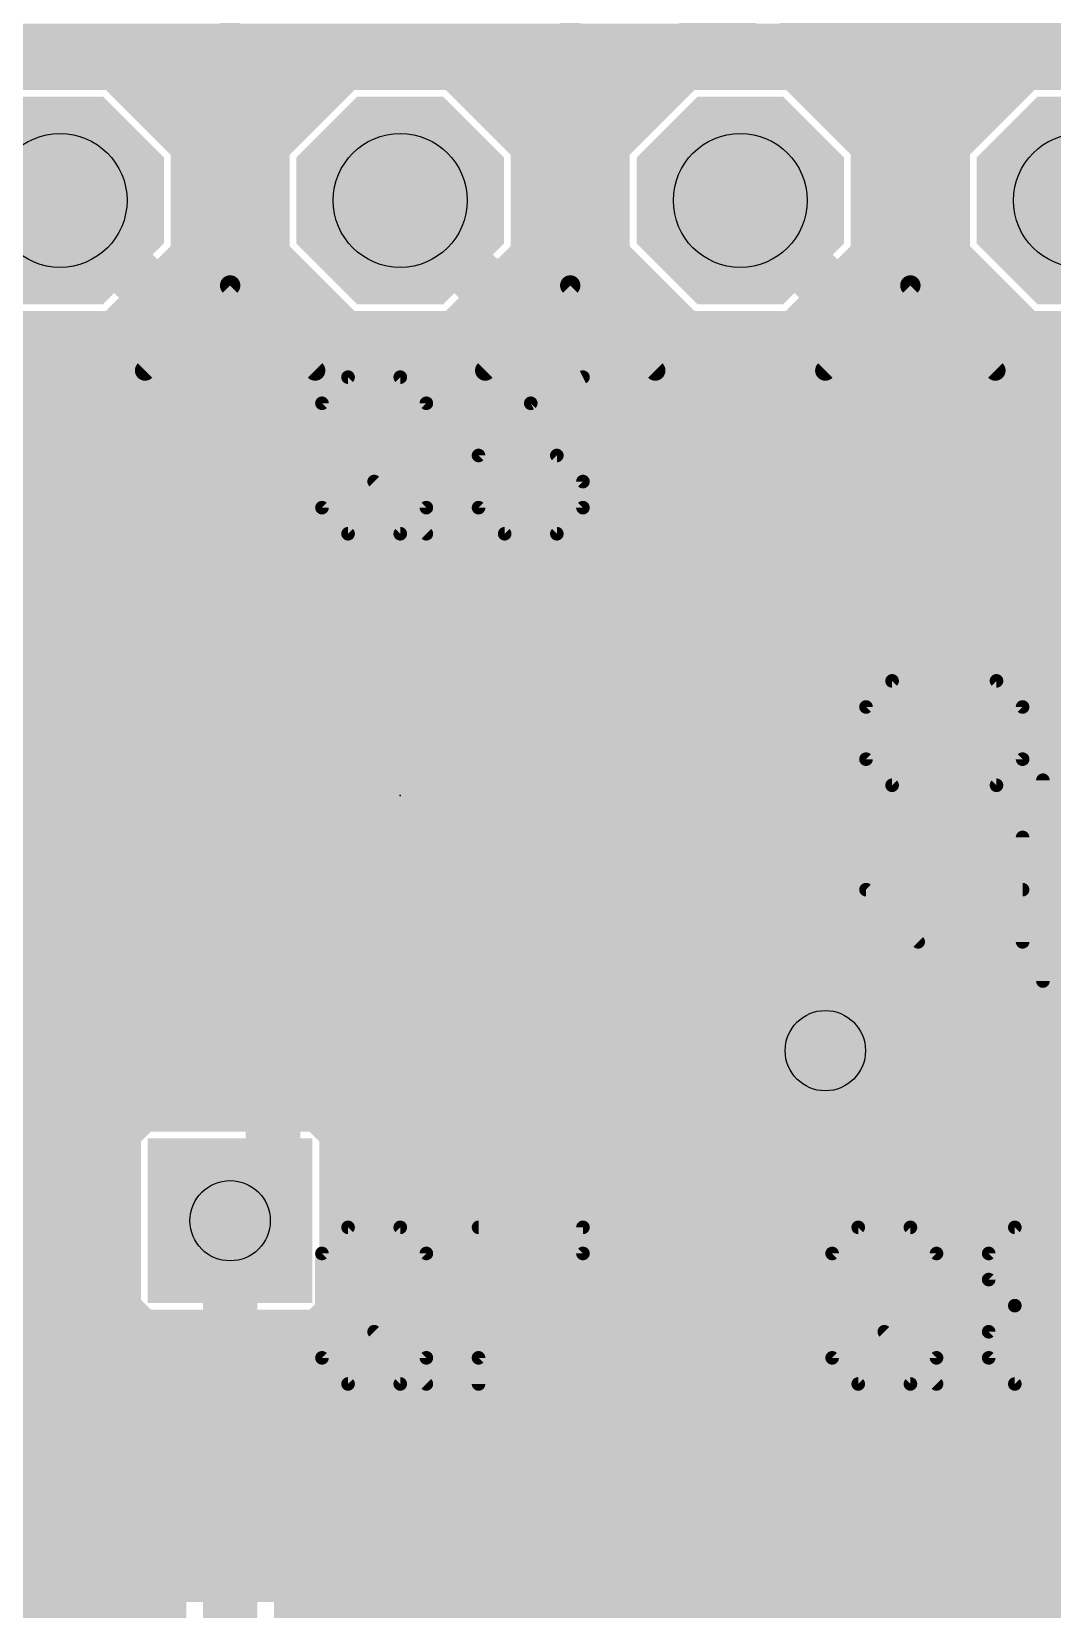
# Model space of a CAD drawing. Extents: x -4.6 to 54.3, y -4.7 to 51.3.
# Drawn here: x 18.2 to 25.83, y 32.66 to 44.44 of the extents above; entities that cross this region are included whole.
import ezdxf

# ---------------------------------------------------------------- set-up
doc = ezdxf.new("R2010")
doc.units = 0
for name, color, linetype in [('1', 22, 'CONTINUOUS'), ('16', 175, 'CONTINUOUS'), ('17', 82, 'CONTINUOUS'), ('18', 82, 'CONTINUOUS'), ('21', 253, 'CONTINUOUS'), ('23', 7, 'CONTINUOUS'), ('25', 253, 'CONTINUOUS'), ('27', 253, 'CONTINUOUS'), ('30', 253, 'CONTINUOUS'), ('31', 253, 'CONTINUOUS'), ('44', 253, 'CONTINUOUS')]:
    doc.layers.add(name, color=color, linetype=linetype)

# ---------------------------------------------------------------- blocks, each defined once
blk = doc.blocks.new('OCTAGONP')
at = {"const_width": 0.5}
blk.add_lwpolyline([(-0.25, -0.1036), (-0.25, 0.1036), (-0.1036, 0.25), (0.1036, 0.25), (0.25, 0.1036), (0.25, -0.1036), (0.1036, -0.25), (-0.1036, -0.25), (-0.25, -0.1036), (-0.25, 0.1036)], dxfattribs=at)
blk = doc.blocks.new('RECT')
blk.add_solid([(-0.5, -0.5), (0.5, -0.5), (-0.5, 0.5), (0.5, 0.5)])
blk = doc.blocks.new('SQUAREV')
blk.add_solid([(-0.5, -0.5), (0.5, -0.5), (-0.5, 0.5), (0.5, 0.5)])

msp = doc.modelspace()

# ---------------------------------------------------------------- linework, layer by layer
at = {"layer": '1', "const_width": 0.4064}
for points in [[(23.495, 45.085), (24.13, 44.45)], [(23.1367, 44.6918), (23.5986, 44.2299)], [(24.13, 44.45), (26.67, 44.45)], [(0.635, 44.2976), (23.5309, 44.2976)], [(23.5986, 44.2299), (23.6203, 44.2082)], [(18.8409, 44.2082), (17.9891, 44.2082)], [(19.4432, 43.6059), (18.8409, 44.2082)], [(20.5291, 44.2082), (19.9268, 43.6059)], [(21.3809, 44.2082), (20.5291, 44.2082)], [(21.9832, 43.6059), (21.3809, 44.2082)], [(23.0691, 44.2082), (22.4668, 43.6059)], [(23.6203, 44.2082), (23.0691, 44.2082)], [(19.1579, 43.8912), (20.2121, 43.8912)], [(21.6979, 43.8912), (22.7521, 43.8912)], [(19.4432, 42.9033), (19.4432, 43.6059)], [(19.9268, 43.6059), (19.9268, 42.7541)], [(21.9832, 43.0764), (21.9832, 43.6059)], [(22.4668, 43.6059), (22.4668, 43.0547)], [(19.4432, 43.4848), (19.9268, 43.4848)], [(21.9832, 43.4848), (22.4668, 43.4848)], [(18.415, 43.18), (19.685, 41.91)], [(20.955, 43.18), (21.59, 42.545)], [(23.495, 43.18), (24.765, 41.91)], [(19.4432, 43.0784), (19.9268, 43.0784)], [(21.9832, 43.0784), (22.4668, 43.0784)], [(22.4451, 43.0764), (21.9832, 43.0764)], [(22.4668, 43.0547), (22.4451, 43.0764)], [(19.9051, 42.4414), (19.4432, 42.9033)], [(19.9268, 42.7541), (20.2395, 42.4414)], [(19.6745, 42.672), (20.0089, 42.672)], [(21.59, 42.545), (22.225, 42.545)], [(22.225, 42.545), (24.13, 40.64)], [(20.2395, 42.4414), (19.9051, 42.4414)], [(17.9891, 42.1518), (18.6917, 42.1518)], [(18.6917, 42.1518), (19.4649, 41.3786)], [(19.685, 41.91), (21.59, 41.91)], [(21.59, 41.91), (24.13, 39.37)], [(24.765, 41.91), (26.035, 41.91)], [(15.3057, 41.8592), (18.9843, 41.8592)], [(14.8993, 41.4528), (19.3907, 41.4528)], [(19.4649, 41.3786), (21.3699, 41.3786)], [(21.3699, 41.3786), (22.2121, 40.5364)], [(14.4929, 41.0464), (21.7021, 41.0464)], [(20.3191, 40.8632), (20.1268, 40.6709)], [(21.5909, 40.8632), (20.3191, 40.8632)], [(21.7832, 40.6709), (21.5909, 40.8632)], [(16.7032, 40.64), (20.1268, 40.64)], [(20.1268, 40.6709), (20.1268, 39.2664)], [(21.7832, 40.3664), (21.7832, 40.6709)], [(21.7832, 40.64), (22.1085, 40.64)], [(24.13, 40.64), (26.035, 40.64)], [(22.0049, 40.5364), (21.8349, 40.3664)], [(22.2121, 40.5364), (22.0049, 40.5364)], [(21.8349, 40.3664), (21.7832, 40.3664)], [(16.7032, 40.2336), (20.1268, 40.2336)], [(22.225, 40.005), (22.055, 39.835)], [(23.495, 38.735), (22.225, 40.005)], [(16.7032, 39.8272), (20.1268, 39.8272)], [(22.055, 39.835), (20.955, 39.835)], [(16.7032, 39.4208), (20.1268, 39.4208)], [(21.7832, 38.9991), (21.7832, 39.3036)], [(21.7832, 39.3036), (22.1749, 39.3036)], [(22.1749, 39.3036), (23.2749, 38.2036)], [(24.13, 39.37), (25.635, 39.37)], [(25.635, 39.37), (26.105, 38.9)], [(20.1268, 39.2664), (16.9249, 39.2664)], [(21.5909, 38.8068), (21.7832, 38.9991)], [(21.7832, 39.0144), (22.4641, 39.0144)], [(21.6283, 38.6632), (21.4847, 38.8068)], [(21.4847, 38.8068), (21.5909, 38.8068)], [(17.145, 38.735), (20.805, 38.735)], [(20.805, 38.735), (21.905, 37.635)], [(24.67, 38.735), (23.495, 38.735)], [(26.105, 37.3), (24.67, 38.735)], [(22.5409, 38.6632), (21.6283, 38.6632)], [(22.7332, 38.4709), (22.5409, 38.6632)], [(22.5961, 38.608), (22.8705, 38.608)], [(22.7332, 36.7991), (22.7332, 38.4709)], [(17.6532, 38.2036), (19.1768, 38.2036)], [(17.6532, 38.2016), (19.1768, 38.2016)], [(19.1768, 38.2036), (19.1768, 36.7991)], [(22.7332, 38.2016), (24.4519, 38.2016)], [(23.2749, 38.2036), (23.7151, 38.2036)], [(23.7151, 38.2036), (24.4499, 38.2036)], [(24.4499, 38.2036), (25.5268, 37.1267)], [(20.8332, 36.7991), (20.8332, 37.9553)], [(20.8332, 37.9553), (21.0768, 37.7117)], [(17.6532, 37.7952), (19.1768, 37.7952)], [(20.8332, 37.7952), (20.9933, 37.7952)], [(22.7332, 37.7952), (24.8583, 37.7952)], [(20.005, 35.88), (20.005, 37.635)], [(21.0768, 37.7117), (21.0768, 36.7991)], [(17.6532, 37.3888), (19.1768, 37.3888)], [(20.8332, 37.3888), (21.0768, 37.3888)], [(22.7332, 37.3888), (25.2647, 37.3888)], [(25.5268, 37.1267), (25.5268, 36.7141)], [(17.6532, 36.9824), (19.1768, 36.9824)], [(20.8332, 36.9824), (21.0768, 36.9824)], [(22.7332, 36.9824), (25.5268, 36.9824)], [(19.1768, 36.7991), (19.3691, 36.6068)], [(20.6409, 36.6068), (20.8332, 36.7991)], [(21.0768, 36.7991), (21.2691, 36.6068)], [(22.5409, 36.6068), (22.7332, 36.7991)], [(25.5268, 36.7141), (25.7191, 36.5218)], [(17.3564, 36.576), (19.4736, 36.576)], [(19.3691, 36.6068), (19.4736, 36.6068)], [(19.4736, 36.6068), (19.4736, 36.4282)], [(20.5364, 36.2527), (20.5364, 36.6068)], [(20.5364, 36.6068), (20.6409, 36.6068)], [(20.5364, 36.576), (25.6649, 36.576)], [(21.2691, 36.6068), (22.5409, 36.6068)], [(26.2453, 36.5218), (25.1799, 35.4564)], [(25.7191, 36.5218), (26.2453, 36.5218)], [(19.0091, 36.4282), (18.8168, 36.2359)], [(19.4736, 36.4282), (19.0091, 36.4282)], [(27.705, 36.425), (24.765, 33.485)], [(26.905, 36.43), (25.4, 34.925)], [(18.8168, 36.2359), (18.8168, 34.8841)], [(20.5532, 36.2359), (20.5364, 36.2527)], [(20.5532, 34.8841), (20.5532, 36.2359)], [(17.3564, 36.1696), (18.8168, 36.1696)], [(20.5532, 36.1696), (25.8931, 36.1696)], [(19.685, 35.56), (20.005, 35.88)], [(17.3564, 35.7632), (18.8168, 35.7632)], [(20.5532, 35.7632), (25.4867, 35.7632)], [(22.1749, 35.4564), (21.2317, 34.5132)], [(25.1799, 35.4564), (22.1749, 35.4564)], [(17.3564, 35.3568), (18.8168, 35.3568)], [(20.5532, 35.3568), (22.0753, 35.3568)], [(17.3564, 34.9504), (18.8168, 34.9504)], [(20.5532, 34.9504), (21.6689, 34.9504)], [(22.395, 34.925), (20.955, 33.485)], [(25.4, 34.925), (22.395, 34.925)], [(18.8168, 34.8841), (19.0091, 34.6918)], [(20.3609, 34.6918), (20.5532, 34.8841)], [(19.0091, 34.6918), (20.3609, 34.6918)], [(17.3564, 34.544), (21.2625, 34.544)], [(20.3191, 34.5132), (20.1268, 34.3209)], [(21.2317, 34.5132), (20.3191, 34.5132)], [(20.1268, 34.3209), (20.1268, 32.9164)], [(18.6351, 32.9164), (17.3564, 34.1951)], [(17.4139, 34.1376), (20.1268, 34.1376)], [(16.825, 33.975), (18.415, 32.385)], [(17.8203, 33.7312), (20.1268, 33.7312)], [(18.2267, 33.3248), (20.1268, 33.3248)], [(18.6331, 32.9184), (20.1268, 32.9184)], [(20.1268, 32.9164), (18.6351, 32.9164)]]:
    msp.add_lwpolyline(points, dxfattribs=at)
at = {"layer": '1', "const_width": 0.2032}
for points in [[(24.13, 44.5516, 1), (24.13, 44.3484)], [(24.0582, 44.3782, 1), (24.2018, 44.5218)], [(23.6704, 44.3017, 1), (23.5268, 44.158)], [(23.5309, 44.196, 1), (23.5309, 44.3992)], [(18.9127, 44.28, 1), (18.769, 44.1364)], [(18.8409, 44.1066, 1), (18.8409, 44.3098)], [(20.5291, 44.3098, 1), (20.5291, 44.1066)], [(20.6009, 44.1364, 1), (20.4573, 44.28)], [(21.4527, 44.28, 1), (21.309, 44.1364)], [(21.3809, 44.1066, 1), (21.3809, 44.3098)], [(23.0691, 44.3098, 1), (23.0691, 44.1066)], [(23.1409, 44.1364, 1), (22.9973, 44.28)], [(23.5268, 44.158, 1), (23.6704, 44.3017)], [(23.5485, 44.1363, 1), (23.6921, 44.28)], [(23.6203, 44.1066, 1), (23.6203, 44.3098)], [(19.1579, 43.9928, 1), (19.1579, 43.7896)], [(20.2121, 43.7896, 1), (20.2121, 43.9928)], [(21.6979, 43.9928, 1), (21.6979, 43.7896)], [(22.7521, 43.7896, 1), (22.7521, 43.9928)], [(19.5448, 43.6059, 1), (19.3416, 43.6059)], [(19.3714, 43.534, 1), (19.515, 43.6777)], [(20.0284, 43.6059, 1), (19.8252, 43.6059)], [(19.855, 43.6777, 1), (19.9986, 43.534)], [(22.0848, 43.6059, 1), (21.8816, 43.6059)], [(21.9114, 43.534, 1), (22.055, 43.6777)], [(22.5684, 43.6059, 1), (22.3652, 43.6059)], [(22.395, 43.6777, 1), (22.5386, 43.534)], [(19.4432, 43.5864, 1), (19.4432, 43.3832)], [(19.9268, 43.3832, 1), (19.9268, 43.5864)], [(21.9832, 43.5864, 1), (21.9832, 43.3832)], [(22.4668, 43.3832, 1), (22.4668, 43.5864)], [(18.4868, 43.2518, 1), (18.3432, 43.1082)], [(21.0268, 43.2518, 1), (20.8832, 43.1082)], [(23.5668, 43.2518, 1), (23.4232, 43.1082)], [(19.4432, 43.18, 1), (19.4432, 42.9768)], [(19.9268, 42.9768, 1), (19.9268, 43.18)], [(21.9832, 43.18, 1), (21.9832, 42.9768)], [(21.9832, 43.178, 1), (21.9832, 42.9748)], [(22.517, 43.1482, 1), (22.3733, 43.0046)], [(22.4451, 42.9748, 1), (22.4451, 43.178)], [(22.4668, 42.9768, 1), (22.4668, 43.18)], [(21.8816, 43.0764, 1), (22.0848, 43.0764)], [(22.3652, 43.0547, 1), (22.5684, 43.0547)], [(22.395, 42.9829, 1), (22.5386, 43.1265)], [(19.515, 42.9752, 1), (19.3714, 42.8315)], [(19.3416, 42.9033, 1), (19.5448, 42.9033)], [(19.9986, 42.8259, 1), (19.855, 42.6823)], [(19.6745, 42.7736, 1), (19.6745, 42.5704)], [(19.8252, 42.7541, 1), (20.0284, 42.7541)], [(20.0089, 42.5704, 1), (20.0089, 42.7736)], [(21.59, 42.6466, 1), (21.59, 42.4434)], [(21.5182, 42.4732, 1), (21.6618, 42.6168)], [(22.2968, 42.6168, 1), (22.1532, 42.4732)], [(22.225, 42.4434, 1), (22.225, 42.6466)], [(19.9051, 42.543, 1), (19.9051, 42.3398)], [(19.8333, 42.3696, 1), (19.977, 42.5132)], [(20.1677, 42.3696, 1), (20.3114, 42.5132)], [(20.2395, 42.3398, 1), (20.2395, 42.543)], [(18.7635, 42.2236, 1), (18.6198, 42.08)], [(18.6917, 42.0502, 1), (18.6917, 42.2534)], [(19.685, 42.0116, 1), (19.685, 41.8084)], [(19.6132, 41.8382, 1), (19.7568, 41.9818)], [(21.6618, 41.9818, 1), (21.5182, 41.8382)], [(21.59, 41.8084, 1), (21.59, 42.0116)], [(24.765, 42.0116, 1), (24.765, 41.8084)], [(24.6932, 41.8382, 1), (24.8368, 41.9818)], [(18.9843, 41.7576, 1), (18.9843, 41.9608)], [(19.3907, 41.3512, 1), (19.3907, 41.5544)], [(19.4649, 41.4802, 1), (19.4649, 41.277)], [(19.393, 41.3068, 1), (19.5367, 41.4504)], [(21.4417, 41.4504, 1), (21.298, 41.3068)], [(21.3699, 41.277, 1), (21.3699, 41.4802)], [(21.7021, 40.9448, 1), (21.7021, 41.148)], [(20.3191, 40.9648, 1), (20.3191, 40.7616)], [(20.3909, 40.7914, 1), (20.2472, 40.935)], [(21.6628, 40.935, 1), (21.5191, 40.7914)], [(21.5909, 40.7616, 1), (21.5909, 40.9648)], [(20.2284, 40.6709, 1), (20.0252, 40.6709)], [(20.055, 40.7428, 1), (20.1986, 40.5991)], [(20.1268, 40.5384, 1), (20.1268, 40.7416)], [(21.8848, 40.6709, 1), (21.6816, 40.6709)], [(21.7832, 40.7416, 1), (21.7832, 40.5384)], [(21.7114, 40.5991, 1), (21.855, 40.7428)], [(22.1085, 40.5384, 1), (22.1085, 40.7416)], [(24.13, 40.7416, 1), (24.13, 40.5384)], [(24.0582, 40.5682, 1), (24.2018, 40.7118)], [(22.0049, 40.638, 1), (22.0049, 40.4348)], [(22.0767, 40.4646, 1), (21.933, 40.6082)], [(22.1402, 40.4646, 1), (22.2839, 40.6082)], [(22.2121, 40.4348, 1), (22.2121, 40.638)], [(21.7832, 40.468, 1), (21.7832, 40.2648)], [(21.8349, 40.2648, 1), (21.8349, 40.468)], [(20.1268, 40.132, 1), (20.1268, 40.3352)], [(21.6816, 40.3664, 1), (21.8848, 40.3664)], [(21.763, 40.4382, 1), (21.9067, 40.2946)], [(22.2968, 40.0768, 1), (22.1532, 39.9332)], [(22.2968, 39.9332, 1), (22.1532, 40.0768)], [(20.1268, 39.7256, 1), (20.1268, 39.9288)], [(20.955, 39.9366, 1), (20.955, 39.7334)], [(21.9832, 39.9068, 1), (22.1268, 39.7632)], [(22.055, 39.7334, 1), (22.055, 39.9366)], [(20.1268, 39.3192, 1), (20.1268, 39.5224)], [(21.8848, 39.3036, 1), (21.6816, 39.3036)], [(21.7832, 39.4052, 1), (21.7832, 39.202)], [(22.2467, 39.3754, 1), (22.103, 39.2318)], [(22.1749, 39.202, 1), (22.1749, 39.4052)], [(24.13, 39.4716, 1), (24.13, 39.2684)], [(24.0582, 39.2982, 1), (24.2018, 39.4418)], [(25.7068, 39.4418, 1), (25.5632, 39.2982)], [(25.635, 39.2684, 1), (25.635, 39.4716)], [(20.0252, 39.2664, 1), (20.2284, 39.2664)], [(20.1268, 39.1648, 1), (20.1268, 39.368)], [(21.7832, 39.116, 1), (21.7832, 38.9128)], [(21.855, 38.9272, 1), (21.7114, 39.0709)], [(22.4641, 38.9128, 1), (22.4641, 39.116)], [(21.4847, 38.9084, 1), (21.4847, 38.7052)], [(21.5565, 38.8786, 1), (21.4129, 38.735)], [(21.5909, 38.7052, 1), (21.5909, 38.9084)], [(21.6816, 38.9991, 1), (21.8848, 38.9991)], [(20.8768, 38.8068, 1), (20.7332, 38.6632)], [(20.805, 38.6334, 1), (20.805, 38.8366)], [(21.5191, 38.8786, 1), (21.6628, 38.735)], [(23.495, 38.8366, 1), (23.495, 38.6334)], [(23.4232, 38.6632, 1), (23.5668, 38.8068)], [(24.7418, 38.8068, 1), (24.5982, 38.6632)], [(24.67, 38.6334, 1), (24.67, 38.8366)], [(21.6283, 38.7648, 1), (21.6283, 38.5616)], [(21.5565, 38.5914, 1), (21.7002, 38.735)], [(22.6128, 38.735, 1), (22.4691, 38.5914)], [(22.5961, 38.7096, 1), (22.5961, 38.5064)], [(22.5409, 38.5616, 1), (22.5409, 38.7648)], [(22.8705, 38.5064, 1), (22.8705, 38.7096)], [(22.8348, 38.4709, 1), (22.6316, 38.4709)], [(22.6614, 38.3991, 1), (22.805, 38.5428)], [(19.2784, 38.2036, 1), (19.0752, 38.2036)], [(19.1768, 38.102, 1), (19.1768, 38.3052)], [(19.1768, 38.1, 1), (19.1768, 38.3032)], [(22.7332, 38.3032, 1), (22.7332, 38.1)], [(23.2749, 38.3052, 1), (23.2749, 38.102)], [(23.203, 38.1318, 1), (23.3467, 38.2754)], [(23.7151, 38.3052, 1), (23.7151, 38.102)], [(23.7151, 38.102, 1), (23.7151, 38.3052)], [(24.5217, 38.2754, 1), (24.378, 38.1318)], [(24.4499, 38.102, 1), (24.4499, 38.3052)], [(24.4519, 38.1, 1), (24.4519, 38.3032)], [(20.9348, 37.9553, 1), (20.7316, 37.9553)], [(20.905, 38.0271, 1), (20.7614, 37.8834)], [(19.1768, 37.6936, 1), (19.1768, 37.8968)], [(20.8332, 37.8968, 1), (20.8332, 37.6936)], [(20.9933, 37.6936, 1), (20.9933, 37.8968)], [(22.7332, 37.8968, 1), (22.7332, 37.6936)], [(24.8583, 37.6936, 1), (24.8583, 37.8968)], [(20.1066, 37.635, 1), (19.9034, 37.635)], [(21.1784, 37.7117, 1), (20.9752, 37.7117)], [(21.005, 37.6398, 1), (21.1486, 37.7835)], [(21.8332, 37.5632, 1), (21.9768, 37.7068)], [(19.1768, 37.2872, 1), (19.1768, 37.4904)], [(20.8332, 37.4904, 1), (20.8332, 37.2872)], [(21.0768, 37.2872, 1), (21.0768, 37.4904)], [(22.7332, 37.4904, 1), (22.7332, 37.2872)], [(25.2647, 37.2872, 1), (25.2647, 37.4904)], [(25.6284, 37.1267, 1), (25.4252, 37.1267)], [(25.455, 37.0548, 1), (25.5986, 37.1985)], [(19.1768, 36.8808, 1), (19.1768, 37.084)], [(20.8332, 37.084, 1), (20.8332, 36.8808)], [(21.0768, 36.8808, 1), (21.0768, 37.084)], [(22.7332, 37.084, 1), (22.7332, 36.8808)], [(25.5268, 36.8808, 1), (25.5268, 37.084)], [(19.2486, 36.8709, 1), (19.105, 36.7272)], [(19.0752, 36.7991, 1), (19.2784, 36.7991)], [(20.7316, 36.7991, 1), (20.9348, 36.7991)], [(20.905, 36.7272, 1), (20.7614, 36.8709)], [(21.1486, 36.8709, 1), (21.005, 36.7272)], [(20.9752, 36.7991, 1), (21.1784, 36.7991)], [(22.6316, 36.7991, 1), (22.8348, 36.7991)], [(22.805, 36.7272, 1), (22.6614, 36.8709)], [(25.5986, 36.7859, 1), (25.455, 36.6422)], [(19.3691, 36.7084, 1), (19.3691, 36.5052)], [(19.2972, 36.535, 1), (19.4409, 36.6786)], [(19.5752, 36.6068, 1), (19.372, 36.6068)], [(19.4736, 36.5052, 1), (19.4736, 36.7084)], [(19.4736, 36.4744, 1), (19.4736, 36.6776)], [(20.638, 36.6068, 1), (20.4348, 36.6068)], [(20.5364, 36.7084, 1), (20.5364, 36.5052)], [(20.5364, 36.6776, 1), (20.5364, 36.4744)], [(20.5691, 36.6786, 1), (20.7128, 36.535)], [(20.6409, 36.5052, 1), (20.6409, 36.7084)], [(21.2691, 36.7084, 1), (21.2691, 36.5052)], [(21.1972, 36.535, 1), (21.3409, 36.6786)], [(22.4691, 36.6786, 1), (22.6128, 36.535)], [(22.5409, 36.5052, 1), (22.5409, 36.7084)], [(25.4252, 36.7141, 1), (25.6284, 36.7141)], [(25.6649, 36.4744, 1), (25.6649, 36.6776)], [(25.7191, 36.6234, 1), (25.7191, 36.4202)], [(25.6472, 36.45, 1), (25.7909, 36.5936)], [(19.0091, 36.5298, 1), (19.0091, 36.3266)], [(19.0809, 36.3564, 1), (18.9372, 36.5)], [(19.4736, 36.3266, 1), (19.4736, 36.5298)], [(18.9184, 36.2359, 1), (18.7152, 36.2359)], [(19.372, 36.4282, 1), (19.5752, 36.4282)], [(20.6082, 36.3246, 1), (20.4646, 36.1809)], [(20.6548, 36.2359, 1), (20.4516, 36.2359)], [(18.745, 36.3078, 1), (18.8886, 36.1641)], [(18.8168, 36.068, 1), (18.8168, 36.2712)], [(20.4348, 36.2527, 1), (20.638, 36.2527)], [(20.5532, 36.2712, 1), (20.5532, 36.068)], [(20.4814, 36.1641, 1), (20.625, 36.3078)], [(25.8931, 36.068, 1), (25.8931, 36.2712)], [(20.0768, 35.8082, 1), (19.9332, 35.9518)], [(18.8168, 35.6616, 1), (18.8168, 35.8648)], [(19.9034, 35.88, 1), (20.1066, 35.88)], [(20.5532, 35.8648, 1), (20.5532, 35.6616)], [(25.4867, 35.6616, 1), (25.4867, 35.8648)], [(19.6132, 35.6318, 1), (19.7568, 35.4882)], [(22.1749, 35.558, 1), (22.1749, 35.3548)], [(22.2467, 35.3846, 1), (22.103, 35.5282)], [(25.108, 35.5282, 1), (25.2517, 35.3846)], [(25.1799, 35.3548, 1), (25.1799, 35.558)], [(18.8168, 35.2552, 1), (18.8168, 35.4584)], [(20.5532, 35.4584, 1), (20.5532, 35.2552)], [(22.0753, 35.2552, 1), (22.0753, 35.4584)], [(18.8168, 34.8488, 1), (18.8168, 35.052)], [(20.5532, 35.052, 1), (20.5532, 34.8488)], [(21.6689, 34.8488, 1), (21.6689, 35.052)], [(22.395, 35.0266, 1), (22.395, 34.8234)], [(22.4668, 34.8532, 1), (22.3232, 34.9968)], [(25.4, 34.8234, 1), (25.4, 35.0266)], [(18.8886, 34.9559, 1), (18.745, 34.8122)], [(20.625, 34.8122, 1), (20.4814, 34.9559)], [(25.3282, 34.9968, 1), (25.4718, 34.8532)], [(18.7152, 34.8841, 1), (18.9184, 34.8841)], [(19.0091, 34.7934, 1), (19.0091, 34.5902)], [(20.3609, 34.5902, 1), (20.3609, 34.7934)], [(20.4516, 34.8841, 1), (20.6548, 34.8841)], [(18.9372, 34.62, 1), (19.0809, 34.7636)], [(20.2891, 34.7636, 1), (20.4328, 34.62)], [(20.3191, 34.6148, 1), (20.3191, 34.4116)], [(20.3909, 34.4414, 1), (20.2472, 34.585)], [(21.1598, 34.585, 1), (21.3035, 34.4414)], [(21.2317, 34.4116, 1), (21.2317, 34.6148)], [(21.2625, 34.4424, 1), (21.2625, 34.6456)], [(20.2284, 34.3209, 1), (20.0252, 34.3209)], [(20.055, 34.3928, 1), (20.1986, 34.2491)], [(20.1268, 34.036, 1), (20.1268, 34.2392)], [(20.1268, 33.6296, 1), (20.1268, 33.8328)], [(20.8832, 33.5568, 1), (21.0268, 33.4132)], [(24.6932, 33.5568, 1), (24.8368, 33.4132)], [(18.2267, 33.4264, 1), (18.2267, 33.2232)], [(20.1268, 33.2232, 1), (20.1268, 33.4264)], [(18.6331, 33.02, 1), (18.6331, 32.8168)], [(18.6351, 33.018, 1), (18.6351, 32.8148)], [(20.1268, 32.8168, 1), (20.1268, 33.02)], [(20.1268, 32.8148, 1), (20.1268, 33.018)], [(18.5633, 32.8446, 1), (18.707, 32.9882)], [(20.0252, 32.9164, 1), (20.2284, 32.9164)]]:
    msp.add_lwpolyline(points, format="xyb", dxfattribs=at)
at = {"layer": '16', "const_width": 0.4064}
for points in [[(0.635, 44.2976), (51.435, 44.2976)], [(18.8409, 44.2082), (17.9891, 44.2082)], [(19.4432, 43.6059), (18.8409, 44.2082)], [(20.5291, 44.2082), (19.9268, 43.6059)], [(21.3809, 44.2082), (20.5291, 44.2082)], [(21.9832, 43.6059), (21.3809, 44.2082)], [(23.0691, 44.2082), (22.4668, 43.6059)], [(23.9209, 44.2082), (23.0691, 44.2082)], [(24.5232, 43.6059), (23.9209, 44.2082)], [(25.6091, 44.2082), (25.0068, 43.6059)], [(26.4609, 44.2082), (25.6091, 44.2082)], [(19.1579, 43.8912), (20.2121, 43.8912)], [(21.6979, 43.8912), (22.7521, 43.8912)], [(24.2379, 43.8912), (25.2921, 43.8912)], [(19.4432, 42.7541), (19.4432, 43.6059)], [(19.9268, 43.6059), (19.9268, 42.7541)], [(21.9832, 42.7541), (21.9832, 43.6059)], [(22.4668, 43.6059), (22.4668, 42.7541)], [(24.5232, 42.7541), (24.5232, 43.6059)], [(25.0068, 43.6059), (25.0068, 42.7541)], [(19.4432, 43.4848), (19.9268, 43.4848)], [(21.9832, 43.4848), (22.4668, 43.4848)], [(24.5232, 43.4848), (25.0068, 43.4848)], [(19.4432, 43.0784), (19.9268, 43.0784)], [(21.9832, 43.0784), (22.4668, 43.0784)], [(24.5232, 43.0784), (25.0068, 43.0784)], [(18.8409, 42.1518), (19.4432, 42.7541)], [(19.9268, 42.7541), (20.5291, 42.1518)], [(21.3809, 42.1518), (21.9832, 42.7541)], [(22.4668, 42.7541), (23.0691, 42.1518)], [(23.9209, 42.1518), (24.5232, 42.7541)], [(25.0068, 42.7541), (25.6091, 42.1518)], [(19.3611, 42.672), (20.0089, 42.672)], [(21.9011, 42.672), (22.5489, 42.672)], [(24.4411, 42.672), (25.0889, 42.672)], [(18.9547, 42.2656), (20.4153, 42.2656)], [(21.4947, 42.2656), (22.9553, 42.2656)], [(24.0347, 42.2656), (25.4953, 42.2656)], [(17.9891, 42.1518), (18.8409, 42.1518)], [(20.5291, 42.1518), (21.3809, 42.1518)], [(23.0691, 42.1518), (23.9209, 42.1518)], [(25.6091, 42.1518), (26.4609, 42.1518)], [(0.635, 41.8592), (51.435, 41.8592)], [(0.635, 41.4528), (51.435, 41.4528)], [(0.635, 41.0464), (51.435, 41.0464)], [(0.635, 40.64), (51.435, 40.64)], [(0.635, 40.2336), (51.435, 40.2336)], [(0.635, 39.8272), (51.435, 39.8272)], [(0.635, 39.4208), (51.435, 39.4208)], [(0.635, 39.0144), (51.435, 39.0144)], [(0.635, 38.608), (51.435, 38.608)], [(0.635, 38.2016), (51.435, 38.2016)], [(0.635, 37.7952), (51.435, 37.7952)], [(0.635, 37.3888), (51.435, 37.3888)], [(7.1067, 36.9824), (30.3583, 36.9824)], [(7.2182, 36.576), (30.2468, 36.576)], [(19.0091, 36.4282), (18.8168, 36.2359)], [(20.3609, 36.4282), (19.0091, 36.4282)], [(20.5532, 36.2359), (20.3609, 36.4282)], [(18.8168, 36.2359), (18.8168, 34.8841)], [(20.5532, 34.8841), (20.5532, 36.2359)], [(15.4732, 36.1696), (18.8168, 36.1696)], [(20.5532, 36.1696), (30.2468, 36.1696)], [(15.4732, 35.7632), (18.8168, 35.7632)], [(20.5532, 35.7632), (30.2468, 35.7632)], [(19.685, 25.4), (19.685, 35.56)], [(15.4732, 35.3568), (18.8168, 35.3568)], [(20.5532, 35.3568), (30.4091, 35.3568)], [(15.4732, 34.9504), (18.8168, 34.9504)], [(20.5532, 34.9504), (30.5836, 34.9504)], [(18.8168, 34.8841), (19.0091, 34.6918)], [(20.3609, 34.6918), (20.5532, 34.8841)], [(19.0091, 34.6918), (19.1536, 34.6918)], [(19.1536, 34.6918), (19.1536, 26.2682)], [(20.2164, 26.2682), (20.2164, 34.6918)], [(20.2164, 34.6918), (20.3609, 34.6918)], [(15.1364, 34.544), (19.1536, 34.544)], [(20.2164, 34.544), (30.5836, 34.544)], [(15.1364, 34.1376), (19.1536, 34.1376)], [(20.2164, 34.1376), (30.5836, 34.1376)], [(15.1364, 33.7312), (19.1536, 33.7312)], [(20.2164, 33.7312), (30.5836, 33.7312)], [(15.1364, 33.3248), (19.1536, 33.3248)], [(20.2164, 33.3248), (30.5836, 33.3248)], [(15.1364, 32.9184), (19.1536, 32.9184)], [(20.2164, 32.9184), (30.5836, 32.9184)], [(15.1364, 32.512), (19.1536, 32.512)], [(20.2164, 32.512), (30.5836, 32.512)]]:
    msp.add_lwpolyline(points, dxfattribs=at)
at = {"layer": '16', "const_width": 0.2032}
for points in [[(18.9127, 44.28, 1), (18.769, 44.1364)], [(18.8409, 44.1066, 1), (18.8409, 44.3098)], [(20.5291, 44.3098, 1), (20.5291, 44.1066)], [(20.6009, 44.1364, 1), (20.4573, 44.28)], [(21.4527, 44.28, 1), (21.309, 44.1364)], [(21.3809, 44.1066, 1), (21.3809, 44.3098)], [(23.0691, 44.3098, 1), (23.0691, 44.1066)], [(23.1409, 44.1364, 1), (22.9973, 44.28)], [(23.9927, 44.28, 1), (23.849, 44.1364)], [(23.9209, 44.1066, 1), (23.9209, 44.3098)], [(25.6091, 44.3098, 1), (25.6091, 44.1066)], [(25.6809, 44.1364, 1), (25.5373, 44.28)], [(19.1579, 43.9928, 1), (19.1579, 43.7896)], [(20.2121, 43.7896, 1), (20.2121, 43.9928)], [(21.6979, 43.9928, 1), (21.6979, 43.7896)], [(22.7521, 43.7896, 1), (22.7521, 43.9928)], [(24.2379, 43.9928, 1), (24.2379, 43.7896)], [(25.2921, 43.7896, 1), (25.2921, 43.9928)], [(19.5448, 43.6059, 1), (19.3416, 43.6059)], [(19.3714, 43.534, 1), (19.515, 43.6777)], [(20.0284, 43.6059, 1), (19.8252, 43.6059)], [(19.855, 43.6777, 1), (19.9986, 43.534)], [(22.0848, 43.6059, 1), (21.8816, 43.6059)], [(21.9114, 43.534, 1), (22.055, 43.6777)], [(22.5684, 43.6059, 1), (22.3652, 43.6059)], [(22.395, 43.6777, 1), (22.5386, 43.534)], [(24.6248, 43.6059, 1), (24.4216, 43.6059)], [(24.4514, 43.534, 1), (24.595, 43.6777)], [(25.1084, 43.6059, 1), (24.9052, 43.6059)], [(24.935, 43.6777, 1), (25.0786, 43.534)], [(19.4432, 43.5864, 1), (19.4432, 43.3832)], [(19.9268, 43.3832, 1), (19.9268, 43.5864)], [(21.9832, 43.5864, 1), (21.9832, 43.3832)], [(22.4668, 43.3832, 1), (22.4668, 43.5864)], [(24.5232, 43.5864, 1), (24.5232, 43.3832)], [(25.0068, 43.3832, 1), (25.0068, 43.5864)], [(19.4432, 43.18, 1), (19.4432, 42.9768)], [(19.9268, 42.9768, 1), (19.9268, 43.18)], [(21.9832, 43.18, 1), (21.9832, 42.9768)], [(22.4668, 42.9768, 1), (22.4668, 43.18)], [(24.5232, 43.18, 1), (24.5232, 42.9768)], [(25.0068, 42.9768, 1), (25.0068, 43.18)], [(19.515, 42.6823, 1), (19.3714, 42.8259)], [(19.9986, 42.8259, 1), (19.855, 42.6823)], [(22.055, 42.6823, 1), (21.9114, 42.8259)], [(22.5386, 42.8259, 1), (22.395, 42.6823)], [(24.595, 42.6823, 1), (24.4514, 42.8259)], [(25.0786, 42.8259, 1), (24.935, 42.6823)], [(19.3611, 42.7736, 1), (19.3611, 42.5704)], [(19.3416, 42.7541, 1), (19.5448, 42.7541)], [(19.8252, 42.7541, 1), (20.0284, 42.7541)], [(20.0089, 42.5704, 1), (20.0089, 42.7736)], [(21.9011, 42.7736, 1), (21.9011, 42.5704)], [(21.8816, 42.7541, 1), (22.0848, 42.7541)], [(22.3652, 42.7541, 1), (22.5684, 42.7541)], [(22.5489, 42.5704, 1), (22.5489, 42.7736)], [(24.4411, 42.7736, 1), (24.4411, 42.5704)], [(24.4216, 42.7541, 1), (24.6248, 42.7541)], [(24.9052, 42.7541, 1), (25.1084, 42.7541)], [(25.0889, 42.5704, 1), (25.0889, 42.7736)], [(18.9547, 42.3672, 1), (18.9547, 42.164)], [(20.4153, 42.164, 1), (20.4153, 42.3672)], [(21.4947, 42.3672, 1), (21.4947, 42.164)], [(22.9553, 42.164, 1), (22.9553, 42.3672)], [(24.0347, 42.3672, 1), (24.0347, 42.164)], [(25.4953, 42.164, 1), (25.4953, 42.3672)], [(18.769, 42.2236, 1), (18.9127, 42.08)], [(18.8409, 42.0502, 1), (18.8409, 42.2534)], [(20.5291, 42.2534, 1), (20.5291, 42.0502)], [(20.4573, 42.08, 1), (20.6009, 42.2236)], [(21.309, 42.2236, 1), (21.4527, 42.08)], [(21.3809, 42.0502, 1), (21.3809, 42.2534)], [(23.0691, 42.2534, 1), (23.0691, 42.0502)], [(22.9973, 42.08, 1), (23.1409, 42.2236)], [(23.849, 42.2236, 1), (23.9927, 42.08)], [(23.9209, 42.0502, 1), (23.9209, 42.2534)], [(25.6091, 42.2534, 1), (25.6091, 42.0502)], [(25.5373, 42.08, 1), (25.6809, 42.2236)], [(19.0091, 36.5298, 1), (19.0091, 36.3266)], [(19.0809, 36.3564, 1), (18.9372, 36.5)], [(20.4328, 36.5, 1), (20.2891, 36.3564)], [(20.3609, 36.3266, 1), (20.3609, 36.5298)], [(18.9184, 36.2359, 1), (18.7152, 36.2359)], [(20.6548, 36.2359, 1), (20.4516, 36.2359)], [(18.745, 36.3078, 1), (18.8886, 36.1641)], [(18.8168, 36.068, 1), (18.8168, 36.2712)], [(20.5532, 36.2712, 1), (20.5532, 36.068)], [(20.4814, 36.1641, 1), (20.625, 36.3078)], [(18.8168, 35.6616, 1), (18.8168, 35.8648)], [(20.5532, 35.8648, 1), (20.5532, 35.6616)], [(19.7866, 35.56, 1), (19.5834, 35.56)], [(18.8168, 35.2552, 1), (18.8168, 35.4584)], [(20.5532, 35.4584, 1), (20.5532, 35.2552)], [(18.8168, 34.8488, 1), (18.8168, 35.052)], [(20.5532, 35.052, 1), (20.5532, 34.8488)], [(18.8886, 34.9559, 1), (18.745, 34.8122)], [(20.625, 34.8122, 1), (20.4814, 34.9559)], [(18.7152, 34.8841, 1), (18.9184, 34.8841)], [(19.0091, 34.7934, 1), (19.0091, 34.5902)], [(19.2552, 34.6918, 1), (19.052, 34.6918)], [(19.1536, 34.5902, 1), (19.1536, 34.7934)], [(20.318, 34.6918, 1), (20.1148, 34.6918)], [(20.2164, 34.7934, 1), (20.2164, 34.5902)], [(20.3609, 34.5902, 1), (20.3609, 34.7934)], [(20.4516, 34.8841, 1), (20.6548, 34.8841)], [(18.9372, 34.62, 1), (19.0809, 34.7636)], [(20.2891, 34.7636, 1), (20.4328, 34.62)], [(19.1536, 34.4424, 1), (19.1536, 34.6456)], [(20.2164, 34.6456, 1), (20.2164, 34.4424)], [(19.1536, 34.036, 1), (19.1536, 34.2392)], [(20.2164, 34.2392, 1), (20.2164, 34.036)], [(19.1536, 33.6296, 1), (19.1536, 33.8328)], [(20.2164, 33.8328, 1), (20.2164, 33.6296)], [(19.1536, 33.2232, 1), (19.1536, 33.4264)], [(20.2164, 33.4264, 1), (20.2164, 33.2232)], [(19.1536, 32.8168, 1), (19.1536, 33.02)], [(20.2164, 33.02, 1), (20.2164, 32.8168)], [(19.1536, 32.4104, 1), (19.1536, 32.6136)], [(20.2164, 32.6136, 1), (20.2164, 32.4104)]]:
    msp.add_lwpolyline(points, format="xyb", dxfattribs=at)
at = {"layer": '21'}
for points, const_width in [([(19.685, 46.355), (19.685, 42.545)], 0.1524), ([(22.225, 46.355), (22.225, 42.545)], 0.1524), ([(24.765, 46.355), (24.765, 42.545)], 0.1524), ([(19.05, 41.91), (19.685, 42.545)], 0.1524), ([(19.685, 42.545), (20.32, 41.91)], 0.1524), ([(21.59, 41.91), (22.225, 42.545)], 0.1524), ([(22.225, 42.545), (22.86, 41.91)], 0.1524), ([(24.765, 42.545), (24.13, 41.91)], 0.1524), ([(24.765, 42.545), (25.4, 41.91)], 0.1524), ([(17.78, 41.91), (19.05, 41.91)], 0.1524), ([(20.32, 41.91), (21.59, 41.91)], 0.1524), ([(22.86, 41.91), (24.13, 41.91)], 0.1524), ([(25.4, 41.91), (26.67, 41.91)], 0.1524), ([(25.755, 37.35), (25.755, 38.85)], 0.1016)]:
    msp.add_lwpolyline(points, dxfattribs=dict(at, const_width=const_width))
for points, const_width in [([(19.6469, 42.545, 1), (19.7231, 42.545)], 0.0762), ([(19.7119, 42.5719, 1), (19.6581, 42.5181)], 0.0762), ([(19.7119, 42.5181, 1), (19.6581, 42.5719)], 0.0762), ([(22.1869, 42.545, 1), (22.2631, 42.545)], 0.0762), ([(22.2519, 42.5719, 1), (22.1981, 42.5181)], 0.0762), ([(22.2519, 42.5181, 1), (22.1981, 42.5719)], 0.0762), ([(24.7269, 42.545, 1), (24.8031, 42.545)], 0.0762), ([(24.7919, 42.5719, 1), (24.7381, 42.5181)], 0.0762), ([(24.7919, 42.5181, 1), (24.7381, 42.5719)], 0.0762), ([(19.0231, 41.9369, 1), (19.0769, 41.8831)], 0.0762), ([(19.05, 41.8719, 1), (19.05, 41.9481)], 0.0762), ([(20.32, 41.9481, 1), (20.32, 41.8719)], 0.0762), ([(20.2931, 41.8831, 1), (20.3469, 41.9369)], 0.0762), ([(21.5631, 41.9369, 1), (21.6169, 41.8831)], 0.0762), ([(21.59, 41.8719, 1), (21.59, 41.9481)], 0.0762), ([(22.86, 41.9481, 1), (22.86, 41.8719)], 0.0762), ([(22.8331, 41.8831, 1), (22.8869, 41.9369)], 0.0762), ([(24.1031, 41.9369, 1), (24.1569, 41.8831)], 0.0762), ([(24.13, 41.8719, 1), (24.13, 41.9481)], 0.0762), ([(25.4, 41.9481, 1), (25.4, 41.8719)], 0.0762), ([(25.3731, 41.8831, 1), (25.4269, 41.9369)], 0.0762), ([(25.7804, 38.85, 1), (25.7296, 38.85)], 0.0508), ([(25.7296, 37.35, 1), (25.7804, 37.35)], 0.0508)]:
    msp.add_lwpolyline(points, format="xyb", dxfattribs=dict(at, const_width=const_width))
at = {"layer": '23'}
msp.add_point((20.955, 38.735), dxfattribs=at)
at = {"layer": '25', "const_width": 0.1016}
for points in [[(20.3708, 41.6653), (20.5657, 41.8602)], [(20.5657, 41.8602), (20.9555, 41.8602)], [(20.9555, 41.8602), (21.1504, 41.6653)], [(22.3198, 41.8602), (21.93, 41.6653)], [(20.3708, 40.8857), (20.3708, 41.6653)], [(21.1504, 41.6653), (21.1504, 40.8857)], [(21.93, 41.6653), (21.5402, 41.2755)], [(21.5402, 41.2755), (21.5402, 40.8857)], [(22.1249, 41.2755), (21.5402, 41.2755)], [(22.3198, 41.0806), (22.1249, 41.2755)], [(20.7606, 41.0806), (21.1504, 40.6908)], [(22.3198, 40.8857), (22.3198, 41.0806)], [(20.5657, 40.6908), (20.3708, 40.8857)], [(21.1504, 40.8857), (20.9555, 40.6908)], [(21.5402, 40.8857), (21.7351, 40.6908)], [(22.1249, 40.6908), (22.3198, 40.8857)], [(20.9555, 40.6908), (20.5657, 40.6908)], [(21.7351, 40.6908), (22.1249, 40.6908)], [(20.3708, 35.3153), (20.5657, 35.5102)], [(20.5657, 35.5102), (20.9555, 35.5102)], [(20.9555, 35.5102), (21.1504, 35.3153)], [(21.5402, 35.5102), (22.3198, 35.5102)], [(22.3198, 35.5102), (22.3198, 35.3153)], [(24.1808, 35.3153), (24.3757, 35.5102)], [(24.3757, 35.5102), (24.7655, 35.5102)], [(24.7655, 35.5102), (24.9604, 35.3153)], [(25.3502, 35.3153), (25.5451, 35.5102)], [(25.5451, 35.5102), (25.9349, 35.5102)], [(20.3708, 34.5357), (20.3708, 35.3153)], [(21.1504, 35.3153), (21.1504, 34.5357)], [(22.3198, 35.3153), (21.5402, 34.5357)], [(24.1808, 34.5357), (24.1808, 35.3153)], [(24.9604, 35.3153), (24.9604, 34.5357)], [(25.3502, 35.1204), (25.3502, 35.3153)], [(25.5451, 34.9255), (25.3502, 35.1204)], [(25.3502, 34.7306), (25.5451, 34.9255)], [(25.5451, 34.9255), (25.9349, 34.9255)], [(20.7606, 34.7306), (21.1504, 34.3408)], [(24.5706, 34.7306), (24.9604, 34.3408)], [(25.3502, 34.5357), (25.3502, 34.7306)], [(20.5657, 34.3408), (20.3708, 34.5357)], [(21.1504, 34.5357), (20.9555, 34.3408)], [(21.5402, 34.5357), (21.5402, 34.3408)], [(24.3757, 34.3408), (24.1808, 34.5357)], [(24.9604, 34.5357), (24.7655, 34.3408)], [(25.5451, 34.3408), (25.3502, 34.5357)], [(20.9555, 34.3408), (20.5657, 34.3408)], [(24.7655, 34.3408), (24.3757, 34.3408)], [(25.9349, 34.3408), (25.5451, 34.3408)]]:
    msp.add_lwpolyline(points, dxfattribs=at)
at = {"layer": '25', "const_width": 0.0508}
for points in [[(20.5657, 41.8856, 1), (20.5657, 41.8348)], [(20.5837, 41.8422, 1), (20.5477, 41.8782)], [(20.9735, 41.8782, 1), (20.9375, 41.8422)], [(20.9555, 41.8348, 1), (20.9555, 41.8856)], [(22.3312, 41.8375, 1), (22.3084, 41.8829)], [(20.3528, 41.6833, 1), (20.3888, 41.6473)], [(20.3962, 41.6653, 1), (20.3454, 41.6653)], [(21.1758, 41.6653, 1), (21.125, 41.6653)], [(21.1324, 41.6473, 1), (21.1684, 41.6833)], [(21.9186, 41.688, 1), (21.9414, 41.6426)], [(21.948, 41.6473, 1), (21.912, 41.6833)], [(21.5222, 41.2935, 1), (21.5582, 41.2575)], [(21.5656, 41.2755, 1), (21.5148, 41.2755)], [(21.5402, 41.3009, 1), (21.5402, 41.2501)], [(22.1429, 41.2935, 1), (22.1069, 41.2575)], [(22.1249, 41.2501, 1), (22.1249, 41.3009)], [(20.7786, 41.0986, 1), (20.7426, 41.0626)], [(22.3452, 41.0806, 1), (22.2944, 41.0806)], [(22.3018, 41.0626, 1), (22.3378, 41.0986)], [(20.3888, 40.9037, 1), (20.3528, 40.8677)], [(20.3454, 40.8857, 1), (20.3962, 40.8857)], [(21.125, 40.8857, 1), (21.1758, 40.8857)], [(21.1684, 40.8677, 1), (21.1324, 40.9037)], [(21.5582, 40.9037, 1), (21.5222, 40.8677)], [(21.5148, 40.8857, 1), (21.5656, 40.8857)], [(22.2944, 40.8857, 1), (22.3452, 40.8857)], [(22.3378, 40.8677, 1), (22.3018, 40.9037)], [(20.5657, 40.7162, 1), (20.5657, 40.6654)], [(20.5477, 40.6728, 1), (20.5837, 40.7088)], [(20.9375, 40.7088, 1), (20.9735, 40.6728)], [(20.9555, 40.6654, 1), (20.9555, 40.7162)], [(21.1324, 40.6728, 1), (21.1684, 40.7088)], [(21.7351, 40.7162, 1), (21.7351, 40.6654)], [(21.7171, 40.6728, 1), (21.7531, 40.7088)], [(22.1069, 40.7088, 1), (22.1429, 40.6728)], [(22.1249, 40.6654, 1), (22.1249, 40.7162)], [(20.5657, 35.5356, 1), (20.5657, 35.4848)], [(20.5837, 35.4922, 1), (20.5477, 35.5282)], [(20.9735, 35.5282, 1), (20.9375, 35.4922)], [(20.9555, 35.4848, 1), (20.9555, 35.5356)], [(21.5402, 35.5356, 1), (21.5402, 35.4848)], [(22.3452, 35.5102, 1), (22.2944, 35.5102)], [(22.3198, 35.4848, 1), (22.3198, 35.5356)], [(24.3757, 35.5356, 1), (24.3757, 35.4848)], [(24.3937, 35.4922, 1), (24.3577, 35.5282)], [(24.7835, 35.5282, 1), (24.7475, 35.4922)], [(24.7655, 35.4848, 1), (24.7655, 35.5356)], [(25.5451, 35.5356, 1), (25.5451, 35.4848)], [(25.5631, 35.4922, 1), (25.5271, 35.5282)], [(20.3528, 35.3333, 1), (20.3888, 35.2973)], [(20.3962, 35.3153, 1), (20.3454, 35.3153)], [(21.1758, 35.3153, 1), (21.125, 35.3153)], [(21.1324, 35.2973, 1), (21.1684, 35.3333)], [(22.3378, 35.2973, 1), (22.3018, 35.3333)], [(24.1628, 35.3333, 1), (24.1988, 35.2973)], [(24.2062, 35.3153, 1), (24.1554, 35.3153)], [(24.9858, 35.3153, 1), (24.935, 35.3153)], [(24.9424, 35.2973, 1), (24.9784, 35.3333)], [(25.3322, 35.3333, 1), (25.3682, 35.2973)], [(25.3756, 35.3153, 1), (25.3248, 35.3153)], [(22.2944, 35.3153, 1), (22.3452, 35.3153)], [(25.3682, 35.1384, 1), (25.3322, 35.1024)], [(25.3248, 35.1204, 1), (25.3756, 35.1204)], [(25.5451, 34.9509, 1), (25.5451, 34.9001)], [(25.5631, 34.9075, 1), (25.5271, 34.9435)], [(25.5271, 34.9075, 1), (25.5631, 34.9435)], [(20.7786, 34.7486, 1), (20.7426, 34.7126)], [(24.5886, 34.7486, 1), (24.5526, 34.7126)], [(25.3322, 34.7486, 1), (25.3682, 34.7126)], [(25.3756, 34.7306, 1), (25.3248, 34.7306)], [(20.3888, 34.5537, 1), (20.3528, 34.5177)], [(20.3454, 34.5357, 1), (20.3962, 34.5357)], [(21.125, 34.5357, 1), (21.1758, 34.5357)], [(21.1684, 34.5177, 1), (21.1324, 34.5537)], [(21.5222, 34.5537, 1), (21.5582, 34.5177)], [(21.5656, 34.5357, 1), (21.5148, 34.5357)], [(24.1988, 34.5537, 1), (24.1628, 34.5177)], [(24.1554, 34.5357, 1), (24.2062, 34.5357)], [(24.935, 34.5357, 1), (24.9858, 34.5357)], [(24.9784, 34.5177, 1), (24.9424, 34.5537)], [(25.3682, 34.5537, 1), (25.3322, 34.5177)], [(25.3248, 34.5357, 1), (25.3756, 34.5357)], [(20.5657, 34.3662, 1), (20.5657, 34.3154)], [(20.5477, 34.3228, 1), (20.5837, 34.3588)], [(20.9375, 34.3588, 1), (20.9735, 34.3228)], [(20.9555, 34.3154, 1), (20.9555, 34.3662)], [(21.1324, 34.3228, 1), (21.1684, 34.3588)], [(21.5148, 34.3408, 1), (21.5656, 34.3408)], [(24.3757, 34.3662, 1), (24.3757, 34.3154)], [(24.3577, 34.3228, 1), (24.3937, 34.3588)], [(24.7475, 34.3588, 1), (24.7835, 34.3228)], [(24.7655, 34.3154, 1), (24.7655, 34.3662)], [(24.9424, 34.3228, 1), (24.9784, 34.3588)], [(25.5451, 34.3662, 1), (25.5451, 34.3154)], [(25.5271, 34.3228, 1), (25.5631, 34.3588)]]:
    msp.add_lwpolyline(points, format="xyb", dxfattribs=at)
at = {"layer": '27', "const_width": 0.1016}
for points in [[(24.4338, 39.3969), (24.6287, 39.5918)], [(24.6287, 39.5918), (25.4083, 39.5918)], [(25.4083, 38.8122), (24.6287, 39.5918)], [(25.4083, 39.5918), (25.6032, 39.3969)], [(24.4338, 39.0071), (24.4338, 39.3969)], [(25.6032, 39.3969), (25.6032, 39.0071)], [(24.6287, 38.8122), (24.4338, 39.0071)], [(25.6032, 39.0071), (25.4083, 38.8122)], [(25.4083, 38.8122), (24.6287, 38.8122)], [(25.6032, 37.6428), (25.6032, 38.4224)], [(24.8236, 37.6428), (24.4338, 38.0326)], [(24.4338, 38.0326), (25.6032, 38.0326)]]:
    msp.add_lwpolyline(points, dxfattribs=at)
at = {"layer": '27', "const_width": 0.0508}
for points in [[(24.6467, 39.6098, 1), (24.6107, 39.5738)], [(24.6287, 39.6172, 1), (24.6287, 39.5664)], [(24.6467, 39.5738, 1), (24.6107, 39.6098)], [(25.4263, 39.6098, 1), (25.3903, 39.5738)], [(25.4083, 39.5664, 1), (25.4083, 39.6172)], [(24.4158, 39.4149, 1), (24.4518, 39.3789)], [(24.4592, 39.3969, 1), (24.4084, 39.3969)], [(25.6286, 39.3969, 1), (25.5778, 39.3969)], [(25.5852, 39.3789, 1), (25.6212, 39.4149)], [(24.4518, 39.0251, 1), (24.4158, 38.9891)], [(24.4084, 39.0071, 1), (24.4592, 39.0071)], [(25.5778, 39.0071, 1), (25.6286, 39.0071)], [(25.6212, 38.9891, 1), (25.5852, 39.0251)], [(24.6287, 38.8376, 1), (24.6287, 38.7868)], [(24.6107, 38.7942, 1), (24.6467, 38.8302)], [(25.3903, 38.8302, 1), (25.4263, 38.7942)], [(25.3903, 38.7942, 1), (25.4263, 38.8302)], [(25.4083, 38.7868, 1), (25.4083, 38.8376)], [(25.6286, 38.4224, 1), (25.5778, 38.4224)], [(24.4518, 38.0506, 1), (24.4158, 38.0146)], [(24.4338, 38.058, 1), (24.4338, 38.0072)], [(25.6032, 38.0072, 1), (25.6032, 38.058)], [(24.8056, 37.6248, 1), (24.8416, 37.6608)], [(25.5778, 37.6428, 1), (25.6286, 37.6428)]]:
    msp.add_lwpolyline(points, format="xyb", dxfattribs=at)
at = {"layer": '44'}
for centre, radius in [((18.415, 43.18), 0.5), ((20.955, 43.18), 0.5), ((23.495, 43.18), 0.5), ((26.035, 43.18), 0.5), ((24.13, 36.83), 0.3), ((19.685, 35.56), 0.3)]:
    msp.add_circle(centre, radius, dxfattribs=at)

# ---------------------------------------------------------------- block references
at = {"layer": '1', "yscale": 1.4}
for p in [(20.955, 39.835), (20.005, 37.635), (21.905, 37.635), (20.955, 33.485), (24.765, 33.485)]:
    msp.add_blockref('RECT', p, dxfattribs=at)
at = {"layer": '17', "xscale": 1.4, "yscale": 1.4}
for p in [(18.415, 43.18), (18.415, 43.18), (20.955, 43.18), (20.955, 43.18), (23.495, 43.18), (23.495, 43.18), (26.035, 43.18), (26.035, 43.18)]:
    msp.add_blockref('OCTAGONP', p, dxfattribs=at)
at = {"layer": '18', "xscale": 1.08, "yscale": 1.08}
for p in [(24.13, 36.83), (24.13, 36.83), (19.685, 35.56), (19.685, 35.56)]:
    msp.add_blockref('SQUAREV', p, dxfattribs=at)
at = {"layer": '30'}
for name, p, xscale, yscale in [('OCTAGONP', (18.415, 43.18), 1.55, 1.55), ('OCTAGONP', (20.955, 43.18), 1.55, 1.55), ('OCTAGONP', (23.495, 43.18), 1.55, 1.55), ('OCTAGONP', (26.035, 43.18), 1.55, 1.55), ('SQUAREV', (24.13, 36.83), 1.23, 1.23), ('SQUAREV', (19.685, 35.56), 1.23, 1.23)]:
    msp.add_blockref(name, p, dxfattribs=dict(at, xscale=xscale, yscale=yscale))
at = {"layer": '31', "yscale": 1.4}
for p in [(20.955, 39.835), (20.005, 37.635), (21.905, 37.635), (20.955, 33.485), (24.765, 33.485)]:
    msp.add_blockref('RECT', p, dxfattribs=at)

doc.saveas('drawing.dxf')
